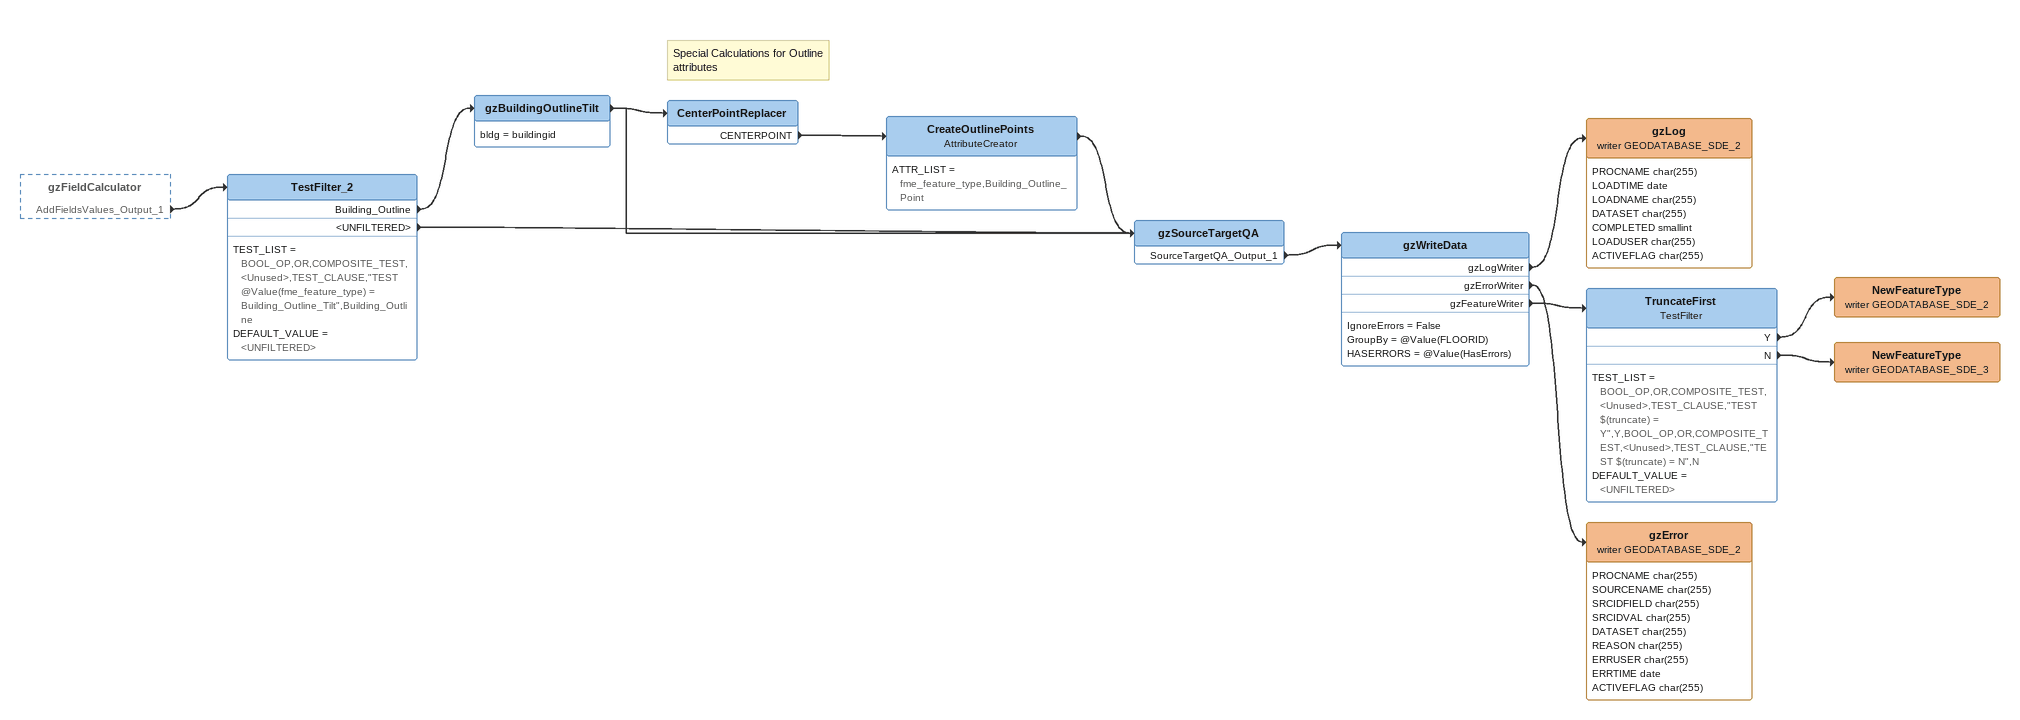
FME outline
gzFieldCalculator [outside]
    AddFieldsValues_Output_1 -> TestFilter_2
TestFilter_2
    TEST_LIST = BOOL_OP,OR,COMPOSITE_TEST,<Unused>,TEST_CLAUSE,"TEST @Value(fme_feature_type) = Building_Outline_Tilt",Building_Outline
    DEFAULT_VALUE = <UNFILTERED>
    Building_Outline -> gzBuildingOutlineTilt
    <UNFILTERED> -> gzSourceTargetQA
gzBuildingOutlineTilt
    bldg = buildingid
    -> CenterPointReplacer
    -> gzSourceTargetQA
Note: Special Calculations for Outline attributes
CenterPointReplacer
    CENTERPOINT -> CreateOutlinePoints
CreateOutlinePoints: AttributeCreator
    ATTR_LIST = fme_feature_type,Building_Outline_Point
    -> gzSourceTargetQA
gzSourceTargetQA
    SourceTargetQA_Output_1 -> gzWriteData
gzWriteData
    IgnoreErrors = False
    GroupBy = @Value(FLOORID)
    HASERRORS = @Value(HasErrors)
    gzLogWriter -> gzLog (writer GEODATABASE_SDE_2)
    gzErrorWriter -> gzError (writer GEODATABASE_SDE_2)
    gzFeatureWriter -> TruncateFirst
gzLog (writer GEODATABASE_SDE_2)
    attributes: PROCNAME char(255), LOADTIME date, LOADNAME char(255), DATASET char(255), COMPLETED smallint, LOADUSER char(255), ACTIVEFLAG char(255)
TruncateFirst: TestFilter
    TEST_LIST = BOOL_OP,OR,COMPOSITE_TEST,<Unused>,TEST_CLAUSE,"TEST $(truncate) = Y",Y,BOOL_OP,OR,COMPOSITE_TEST,<Unused>,TEST_CLAUSE,"TEST $(truncate) = N",N
    DEFAULT_VALUE = <UNFILTERED>
    Y -> NewFeatureType (writer GEODATABASE_SDE_2)
    N -> NewFeatureType (writer GEODATABASE_SDE_3)
NewFeatureType (writer GEODATABASE_SDE_2)
NewFeatureType (writer GEODATABASE_SDE_3)
gzError (writer GEODATABASE_SDE_2)
    attributes: PROCNAME char(255), SOURCENAME char(255), SRCIDFIELD char(255), SRCIDVAL char(255), DATASET char(255), REASON char(255), ERRUSER char(255), ERRTIME date, ACTIVEFLAG char(255)
